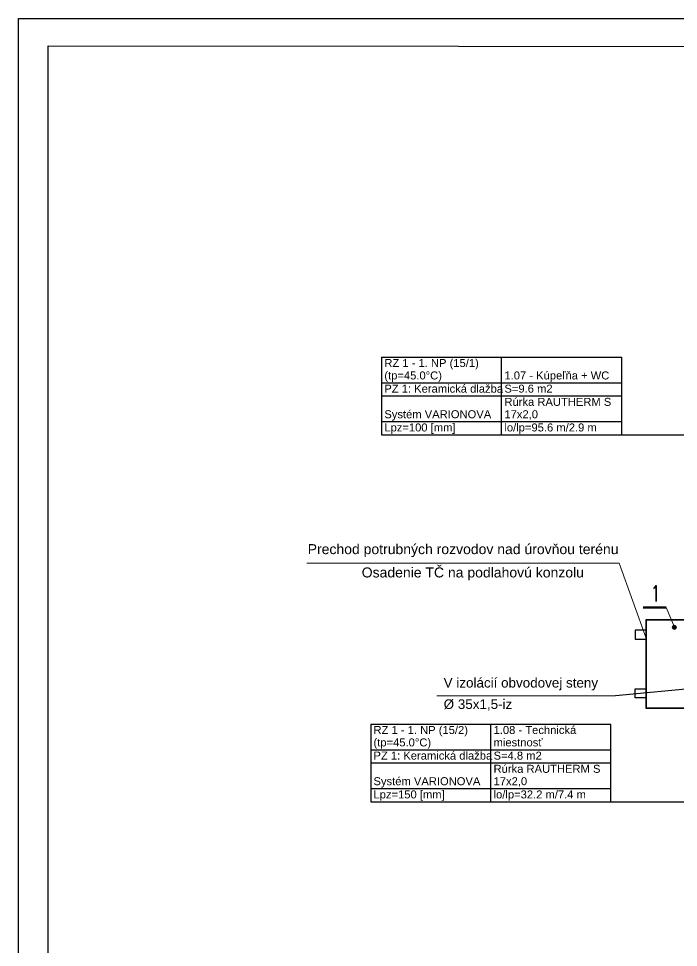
# Model space of a CAD drawing. Header units: millimetres. Extents: x 90740 to 167944, y -39332 to 25855.
# Drawn here: x 90740 to 98982, y 10823 to 22430 of the extents above; entities that cross this region are included whole.
import ezdxf

# ---------------------------------------------------------------- set-up
doc = ezdxf.new("R2010")
doc.units = ezdxf.units.MM
doc.layers.add('NETLAC', color=6, linetype='Continuous', plot=False)
for name, color, linetype, lineweight in [('PISMO-R', 6, 'Continuous', 9), ('ROZVOD', 1, 'Continuous', 50), ('vyk_POPIS', 7, 'Continuous', 20)]:
    doc.layers.add(name, color=color, linetype=linetype, lineweight=lineweight)
doc.layers.add('TABU_KY', color=7, linetype='Continuous')
doc.styles.add('ARIAL', font='arial.ttf')
doc.styles.add('TEXT125', font='romans.shx', dxfattribs={"width": 0.8, "height": 100})

# ---------------------------------------------------------------- blocks, each defined once
blk = doc.blocks.new('wsrt')
at = {"lineweight": 30}
for p, q in [((10237, 1668), (10237, 1806)), ((10237, 1806), (10349, 1806)), ((10349, 1806), (10349, 1665)), ((11080, 1806), (10967, 1806)), ((10967, 1806), (10967, 1665)), ((11080, 1668), (11080, 1806)), ((10104, 1667), (11213, 1667)), ((10104, 1159), (10104, 1667)), ((10104, 1665), (11213, 1665)), ((10106, 1159), (10106, 1667)), ((10905, 1715), (10880, 1715)), ((10880, 1715), (10880, 1665)), ((10905, 1665), (10905, 1715)), ((10951, 1715), (10926, 1715)), ((10926, 1715), (10926, 1665)), ((10951, 1665), (10951, 1715)), ((11211, 1667), (11211, 1159)), ((11213, 1667), (11213, 1159)), ((11213, 1161), (10104, 1161)), ((10349, 1020), (10349, 1161)), ((10967, 1020), (10967, 1161)), ((11213, 1159), (10104, 1159)), ((10237, 1158), (10237, 1020)), ((11080, 1158), (11080, 1020)), ((10237, 1020), (10349, 1020)), ((11080, 1020), (10967, 1020))]:
    blk.add_line(p, q, dxfattribs=at)

msp = doc.modelspace()

# ---------------------------------------------------------------- hatches: boundary and pattern name
at = {"layer": 'PISMO-R'}
h = msp.add_hatch(color=0, dxfattribs=at)
h.dxf.hatch_style = 1
h.paths.add_polyline_path([(98906.6, 14831.4, -0.3240802), (98931.5, 14849.4, -0.4142136), (98957.8, 14823.2), (98931.5, 14823.2)])
h.paths.add_polyline_path([(98906.6, 14831.4), (98931.5, 14823.2), (98931.5, 14796.9, -0.5104825)])
h.paths.add_polyline_path([(98931.5, 14796.9), (98931.5, 14823.2), (98957.8, 14823.2, -0.4142136)])
h = msp.add_hatch(color=0, dxfattribs=at)
h.dxf.hatch_style = 1
h.paths.add_polyline_path([(98906.6, 14831.4, -0.3240802), (98931.5, 14849.4, -0.4142136), (98957.8, 14823.2), (98931.5, 14823.2)])
h.paths.add_polyline_path([(98906.6, 14831.4), (98931.5, 14823.2), (98931.5, 14796.9, -0.5104825)])
h.paths.add_polyline_path([(98931.5, 14796.9), (98931.5, 14823.2), (98957.8, 14823.2, -0.4142136)])

# ---------------------------------------------------------------- linework, layer by layer
msp.add_line((99407.6, 14080), (98197.6, 13966.8))
msp.add_lwpolyline([(91110.7, 22087.4), (132115, 22055), (132115, -6895), (91110.7, -6862.6)], close=True)
at = {"layer": 'NETLAC'}
msp.add_lwpolyline([(90740, 22430), (132490, 22430), (132490, -7270), (90740, -7270)], close=True, dxfattribs=at)
at = {"layer": 'PISMO-R', "color": 0}
msp.add_line((98829.2, 15068.7), (98931.5, 14823.2), dxfattribs=at)
msp.add_circle((98931.5, 14823.2), 26.2, dxfattribs=at)
msp.add_circle((98931.5, 14823.2), 26.2, dxfattribs=at)
at = {"layer": 'ROZVOD', "color": 0}
msp.add_line((98542.3, 15068.7), (98829.2, 15068.7), dxfattribs=at)
at = {"layer": 'TABU_KY', "color": 5}
for p, q in [((95273.9, 18198.5), (98273.9, 18198.5)), ((96773.9, 17878.5), (96773.9, 18198.5)), ((95273.9, 17878.5), (98273.9, 17878.5)), ((96773.9, 17713.5), (96773.9, 17878.5)), ((95273.9, 17713.5), (98273.9, 17713.5)), ((96773.9, 17393.5), (96773.9, 17713.5)), ((95273.9, 17393.5), (98273.9, 17393.5)), ((96773.9, 17228.5), (96773.9, 17393.5)), ((98273.9, 17228.5), (102025.9, 17228.5)), ((95138.5, 13612.6), (98138.5, 13612.6)), ((96638.5, 13292.6), (96638.5, 13612.6)), ((95138.5, 13292.6), (98138.5, 13292.6)), ((96638.5, 13127.6), (96638.5, 13292.6)), ((95138.5, 13127.6), (98138.5, 13127.6)), ((96638.5, 12807.6), (96638.5, 13127.6)), ((95138.5, 12807.6), (98138.5, 12807.6)), ((96638.5, 12642.6), (96638.5, 12807.6)), ((98138.5, 12642.6), (100824.9, 12642.6))]:
    msp.add_line(p, q, dxfattribs=at)
for points in [[(95273.9, 18198.5), (95273.9, 17228.5), (98273.9, 17228.5), (98273.9, 18198.5)], [(95138.5, 13612.6), (95138.5, 12642.6), (98138.5, 12642.6), (98138.5, 13612.6)]]:
    msp.add_lwpolyline(points, dxfattribs=at)
at = {"layer": 'vyk_POPIS', "color": 7}
msp.add_line((94342.3, 15626.3), (98242.3, 15626.3), dxfattribs=at)
at = {"layer": 'vyk_POPIS', "ltscale": 2}
msp.add_line((98242.3, 15626.3), (98583.9, 14673.9), dxfattribs=at)
at = {"layer": 'vyk_POPIS', "ltscale": 3}
msp.add_line((95966.7, 13966.9, 0), (98197.6, 13966.8), dxfattribs=at)

# ---------------------------------------------------------------- block references
at = {"rotation": 269.9999960982776}
msp.add_blockref('wsrt', (97422.5, 25023), dxfattribs=at)

# ---------------------------------------------------------------- texts
at = {"style": 'ARIAL'}
for s, p in [('Prechod potrubných rozvodov nad úrovňou terénu', (94351.4, 15737.3)), ('Osadenie TČ na podlahovú konzolu', (95026.4, 15446))]:
    msp.add_text(s, height=125, dxfattribs=at).set_placement(p)
at = {"layer": 'ROZVOD', "color": 0, "style": 'TEXT125', "width": 0.75}
msp.add_text('1', height=200, dxfattribs=at).set_placement((98632.5, 15143.9))
at = {"layer": 'TABU_KY', "color": 160, "style": 'ARIAL'}
for s, p in [('RZ 1 - 1. NP (15/1) ', (95308.9, 18075.5)), ('(tp=45.0°C)', (95308.9, 17920.5)), ('1.07 - Kúpeľňa + WC', (96808.9, 17920.5)), ('PZ 1: Keramická dlažba', (95308.9, 17755.5)), ('S=9.6 m2', (96808.9, 17755.5)), ('Rúrka RAUTHERM S', (96808.9, 17590.5)), ('Systém VARIONOVA', (95308.9, 17435.5)), ('17x2,0', (96808.9, 17435.5)), ('Lpz=100 [mm]', (95308.9, 17270.5)), ('lo/lp=95.6 m/2.9 m', (96808.9, 17270.5)), ('RZ 1 - 1. NP (15/2) ', (95173.5, 13489.6)), ('1.08 - Technická', (96673.5, 13489.6)), ('(tp=45.0°C)', (95173.5, 13334.6)), ('miestnosť', (96673.5, 13334.6)), ('PZ 1: Keramická dlažba', (95173.5, 13169.6)), ('S=4.8 m2', (96673.5, 13169.6)), ('Rúrka RAUTHERM S', (96673.5, 13004.6)), ('Systém VARIONOVA', (95173.5, 12849.6)), ('17x2,0', (96673.5, 12849.6)), ('Lpz=150 [mm]', (95173.5, 12684.6)), ('lo/lp=32.2 m/7.4 m', (96673.5, 12684.6))]:
    msp.add_text(s, height=100, dxfattribs=at).set_placement(p)
at = {"layer": 'vyk_POPIS', "color": 7, "style": 'ARIAL'}
for s, p in [('V izolácií obvodovej steny', (96050, 14070.2, 0)), ('Ø 35x1,5-iz', (96050, 13802.8, 0))]:
    msp.add_text(s, height=120, dxfattribs=at).set_placement(p)

doc.saveas('drawing.dxf')
